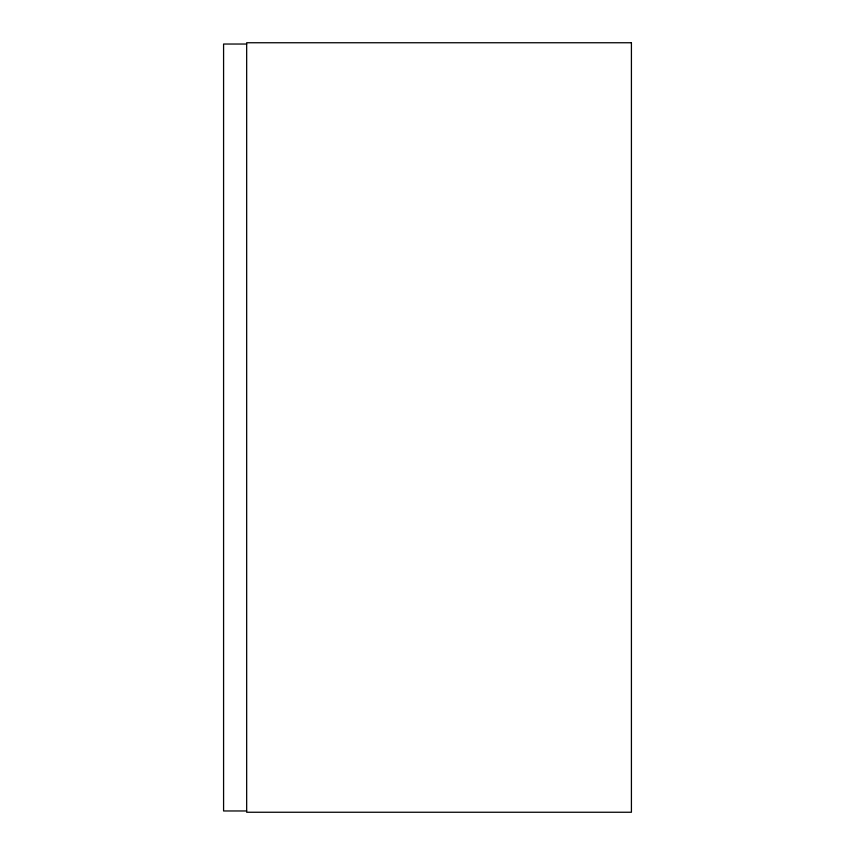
<?xml version="1.0" encoding="UTF-8"?>
<svg xmlns="http://www.w3.org/2000/svg" width="855" height="855" viewBox="0 0 855 855"><rect width="100%" height="100%" fill="white"/><g stroke="black" fill="none" stroke-linecap="round" stroke-linejoin="round"><path stroke-width="1.28" d="M246.668 44.033L223.583 44.033L223.583 810.967L246.668 810.967M631.418 42.75L246.668 42.75L246.668 812.25L631.418 812.25L631.418 42.75"/></g></svg>
